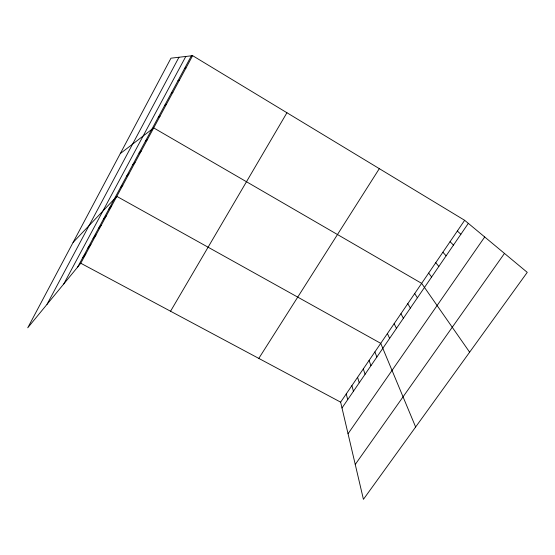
<?xml version="1.0" encoding="UTF-8"?>
<svg xmlns="http://www.w3.org/2000/svg" width="555" height="555" viewBox="0 0 555 555"><rect width="100%" height="100%" fill="white"/><g stroke="black" fill="none" stroke-linecap="round" stroke-linejoin="round"><path stroke-width="0.83" d="M47.029 304.327L178.967 57.255M63.776 283.952L185.8 56.464M77.665 267.045L191.385 55.812M192.627 55.666L170.961 58.185L27.75 327.79L80.787 263.243L192.627 55.666L464.653 220.3L527.25 272.359L363.428 499.333L340.631 402.146L464.653 220.3M170.552 311.23L286.935 112.748M258.803 358.405L379.315 168.651M341.998 407.981L468.33 223.36M348.041 433.746L484.709 236.978M355.249 464.452L504.474 253.413M82.771 257.562L85.824 253.906M87.919 247.995L90.888 244.498M93.108 238.359L95.994 235.022M98.339 228.653L101.142 225.469M103.605 218.864L106.331 215.846M108.912 208.999L111.555 206.141M73.093 242.424L116.821 196.373L380.737 343.344L415.633 426.996M120.373 187.715L122.835 185.21M126.54 176.261L128.899 173.951M132.763 164.703L135.018 162.594M139.041 153.041L141.192 151.14M145.375 141.275L147.422 139.576M120.289 153.582L153.707 127.914L421.64 283.362L469.634 352.182M158.217 117.417L160.048 116.141M164.731 105.325L166.444 104.271M171.301 93.122L172.903 92.283M177.933 80.801L179.418 80.191M184.628 68.362L185.994 67.987M80.787 263.243L340.631 402.146M457.327 231.033L460.865 234.272M450.07 241.675L453.463 245.088M442.876 252.234L446.123 255.813M435.737 262.695L438.852 266.442M428.661 273.074L431.637 276.987M414.682 293.567L417.395 297.799M407.786 303.682L410.36 308.074M400.939 313.721L403.388 318.265M394.147 323.676L396.478 328.373M387.418 333.548L389.617 338.39M374.889 351.925L376.859 357.038M369.075 360.445L370.948 365.683M363.303 368.902L365.072 374.264M357.58 377.303L359.245 382.784M351.891 385.642L353.452 391.24M346.244 393.925L347.707 399.642"/></g></svg>
